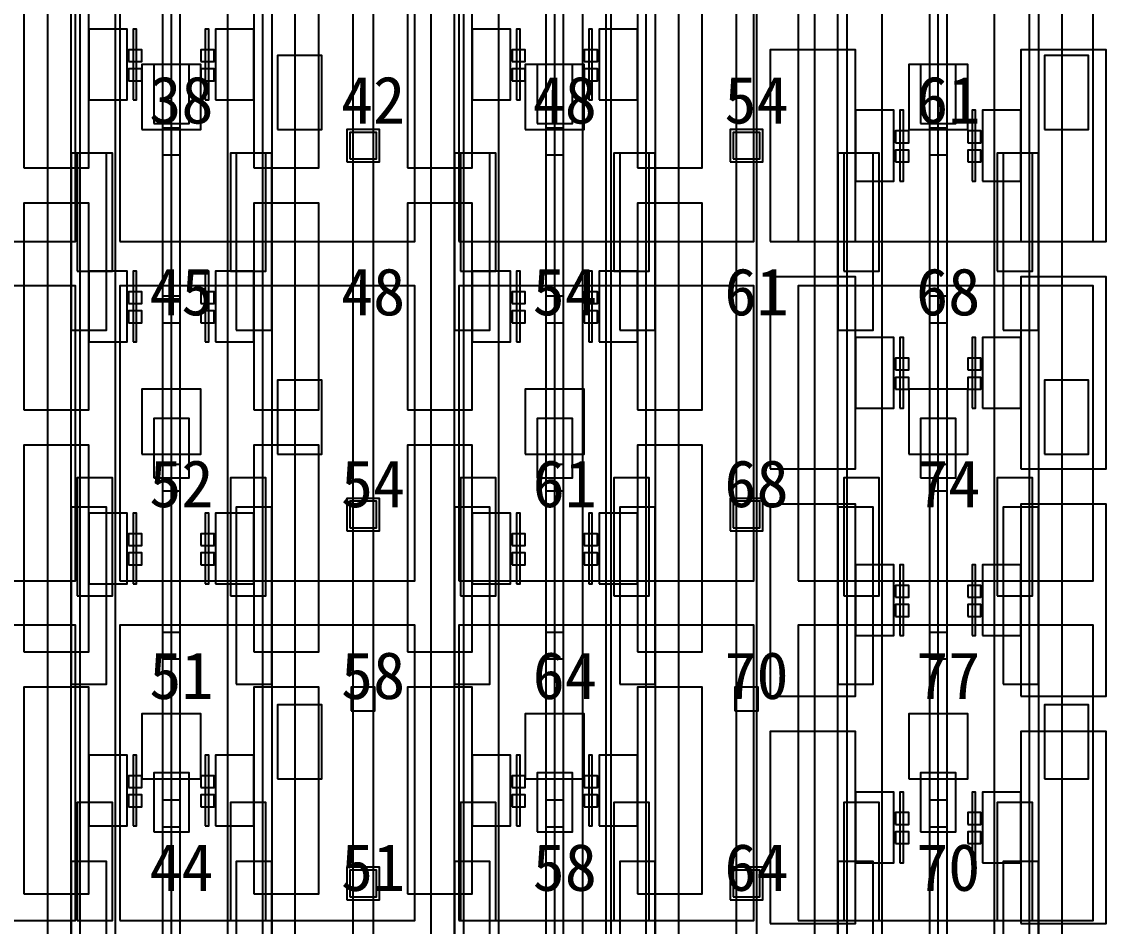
# Model space of a CAD drawing. Header units: metres. Extents: x -1640 to 1560, y -268 to 2338.
# Drawn here: x 30.17 to 66.95, y 1410.8 to 1441.45 of the extents above; entities that cross this region are included whole.
import ezdxf

# ---------------------------------------------------------------- set-up
doc = ezdxf.new("R2010")
doc.units = ezdxf.units.M
for name, color, linetype in [('1F_CHL', 4, 'Continuous'), ('1F_PUMP', 2, 'Continuous'), ('1F_SCR', 3, 'Continuous'), ('1F_STRUCT_COLUMN', 8, 'Continuous'), ('2F_CSF_LATERAL_RACK_CONCEPT', 9, 'Continuous'), ('2F_RFG', 5, 'Continuous'), ('2F_STRUCT_COLUMN', 8, 'Continuous'), ('2F_VMB', 6, 'Continuous'), ('3F_CLEANROOM_OVERHEAD_PIPE_DUCT_CONCEPT', 9, 'Continuous'), ('3F_CVD', 3, 'Continuous'), ('3F_DIFF', 4, 'Continuous'), ('3F_EHS_EGRESS_DIST_M', 2, 'Continuous'), ('3F_FOUP', 5, 'Continuous'), ('3F_OHT', 9, 'Continuous'), ('3F_OHTV', 1, 'Continuous'), ('3F_STRUCT_COLUMN', 8, 'Continuous'), ('3F_TBAR', 6, 'Continuous'), ('4F_FFU', 1, 'Continuous'), ('4F_STRUCT_PLENUM_TRUSS_CONCEPT', 9, 'Continuous'), ('5F_CHL', 4, 'Continuous'), ('5F_PUMP', 2, 'Continuous'), ('5F_SCR', 3, 'Continuous'), ('5F_STRUCT_COLUMN', 8, 'Continuous'), ('6F_CSF_LATERAL_RACK_CONCEPT', 9, 'Continuous'), ('6F_RFG', 5, 'Continuous'), ('6F_STRUCT_COLUMN', 8, 'Continuous'), ('6F_VMB', 6, 'Continuous'), ('7F_CLEANROOM_OVERHEAD_PIPE_DUCT_CONCEPT', 9, 'Continuous'), ('7F_CVD', 3, 'Continuous'), ('7F_DIFF', 4, 'Continuous'), ('7F_EHS_EGRESS_DIST_M', 2, 'Continuous'), ('7F_FOUP', 5, 'Continuous'), ('7F_OHT', 9, 'Continuous'), ('7F_OHTV', 1, 'Continuous'), ('7F_STRUCT_COLUMN', 8, 'Continuous'), ('7F_TBAR', 6, 'Continuous'), ('8F_FFU', 1, 'Continuous'), ('8F_STRUCT_PLENUM_TRUSS_CONCEPT', 9, 'Continuous'), ('EHS_TREATED_EXHAUST', 30, 'Continuous'), ('UTIL_PCW.R_CONCEPT', 1, 'Continuous'), ('UTIL_PCW.S_CONCEPT', 6, 'Continuous')]:
    doc.layers.add(name, color=color, linetype=linetype)

msp = doc.modelspace()

# ---------------------------------------------------------------- linework, layer by layer
at = {"layer": '1F_CHL'}
for points in [[(38.85, 1437.8), (40.35, 1437.8), (40.35, 1440.3), (38.85, 1440.3)], [(64.85, 1437.8), (66.35, 1437.8), (66.35, 1440.3), (64.85, 1440.3)], [(38.85, 1426.8), (40.35, 1426.8), (40.35, 1429.3), (38.85, 1429.3)], [(64.85, 1426.8), (66.35, 1426.8), (66.35, 1429.3), (64.85, 1429.3)], [(38.85, 1415.8), (40.35, 1415.8), (40.35, 1418.3), (38.85, 1418.3)], [(64.85, 1415.8), (66.35, 1415.8), (66.35, 1418.3), (64.85, 1418.3)]]:
    msp.add_lwpolyline(points, close=True, dxfattribs=at)
at = {"layer": '1F_PUMP'}
for points in [[(32.05, 1433), (33.25, 1433), (33.25, 1437), (32.05, 1437)], [(37.25, 1433), (38.45, 1433), (38.45, 1437), (37.25, 1437)], [(45.05, 1433), (46.25, 1433), (46.25, 1437), (45.05, 1437)], [(50.25, 1433), (51.45, 1433), (51.45, 1437), (50.25, 1437)], [(58.05, 1433), (59.25, 1433), (59.25, 1437), (58.05, 1437)], [(63.25, 1433), (64.45, 1433), (64.45, 1437), (63.25, 1437)], [(32.05, 1422), (33.25, 1422), (33.25, 1426), (32.05, 1426)], [(37.25, 1422), (38.45, 1422), (38.45, 1426), (37.25, 1426)], [(45.05, 1422), (46.25, 1422), (46.25, 1426), (45.05, 1426)], [(50.25, 1422), (51.45, 1422), (51.45, 1426), (50.25, 1426)], [(58.05, 1422), (59.25, 1422), (59.25, 1426), (58.05, 1426)], [(63.25, 1422), (64.45, 1422), (64.45, 1426), (63.25, 1426)], [(32.05, 1411), (33.25, 1411), (33.25, 1415), (32.05, 1415)], [(37.25, 1411), (38.45, 1411), (38.45, 1415), (37.25, 1415)], [(45.05, 1411), (46.25, 1411), (46.25, 1415), (45.05, 1415)], [(50.25, 1411), (51.45, 1411), (51.45, 1415), (50.25, 1415)], [(58.05, 1411), (59.25, 1411), (59.25, 1415), (58.05, 1415)], [(63.25, 1411), (64.45, 1411), (64.45, 1415), (63.25, 1415)]]:
    msp.add_lwpolyline(points, close=True, dxfattribs=at)
at = {"layer": '1F_SCR'}
for points in [[(34.25, 1437.8), (36.25, 1437.8), (36.25, 1440), (34.25, 1440)], [(47.25, 1437.8), (49.25, 1437.8), (49.25, 1440), (47.25, 1440)], [(60.25, 1437.8), (62.25, 1437.8), (62.25, 1440), (60.25, 1440)], [(34.25, 1426.8), (36.25, 1426.8), (36.25, 1429), (34.25, 1429)], [(47.25, 1426.8), (49.25, 1426.8), (49.25, 1429), (47.25, 1429)], [(60.25, 1426.8), (62.25, 1426.8), (62.25, 1429), (60.25, 1429)], [(34.25, 1415.8), (36.25, 1415.8), (36.25, 1418), (34.25, 1418)], [(47.25, 1415.8), (49.25, 1415.8), (49.25, 1418), (47.25, 1418)], [(60.25, 1415.8), (62.25, 1415.8), (62.25, 1418), (60.25, 1418)]]:
    msp.add_lwpolyline(points, close=True, dxfattribs=at)
at = {"layer": '1F_STRUCT_COLUMN'}
for points in [[(41.2, 1436.7), (42.3, 1436.7), (42.3, 1437.8), (41.2, 1437.8)], [(54.2, 1436.7), (55.3, 1436.7), (55.3, 1437.8), (54.2, 1437.8)], [(41.2, 1424.2), (42.3, 1424.2), (42.3, 1425.3), (41.2, 1425.3)], [(54.2, 1424.2), (55.3, 1424.2), (55.3, 1425.3), (54.2, 1425.3)], [(41.2, 1411.7), (42.3, 1411.7), (42.3, 1412.8), (41.2, 1412.8)], [(54.2, 1411.7), (55.3, 1411.7), (55.3, 1412.8), (54.2, 1412.8)]]:
    msp.add_lwpolyline(points, close=True, dxfattribs=at)
at = {"layer": '2F_CSF_LATERAL_RACK_CONCEPT'}
for points in [[(31.05, 1310), (31.85, 1310), (31.85, 1460), (31.05, 1460)], [(38.65, 1310), (39.45, 1310), (39.45, 1460), (38.65, 1460)], [(44.05, 1310), (44.85, 1310), (44.85, 1460), (44.05, 1460)], [(51.65, 1310), (52.45, 1310), (52.45, 1460), (51.65, 1460)], [(57.05, 1310), (57.85, 1310), (57.85, 1460), (57.05, 1460)], [(64.65, 1310), (65.45, 1310), (65.45, 1460), (64.65, 1460)]]:
    msp.add_lwpolyline(points, close=True, dxfattribs=at)
at = {"layer": '2F_RFG'}
for points in [[(31.85, 1431), (33.05, 1431), (33.05, 1437), (31.85, 1437)], [(37.45, 1431), (38.65, 1431), (38.65, 1437), (37.45, 1437)], [(44.85, 1431), (46.05, 1431), (46.05, 1437), (44.85, 1437)], [(50.45, 1431), (51.65, 1431), (51.65, 1437), (50.45, 1437)], [(57.85, 1431), (59.05, 1431), (59.05, 1437), (57.85, 1437)], [(63.45, 1431), (64.65, 1431), (64.65, 1437), (63.45, 1437)], [(31.85, 1419), (33.05, 1419), (33.05, 1425), (31.85, 1425)], [(37.45, 1419), (38.65, 1419), (38.65, 1425), (37.45, 1425)], [(44.85, 1419), (46.05, 1419), (46.05, 1425), (44.85, 1425)], [(50.45, 1419), (51.65, 1419), (51.65, 1425), (50.45, 1425)], [(57.85, 1419), (59.05, 1419), (59.05, 1425), (57.85, 1425)], [(63.45, 1419), (64.65, 1419), (64.65, 1425), (63.45, 1425)], [(31.85, 1407), (33.05, 1407), (33.05, 1413), (31.85, 1413)], [(37.45, 1407), (38.65, 1407), (38.65, 1413), (37.45, 1413)], [(44.85, 1407), (46.05, 1407), (46.05, 1413), (44.85, 1413)], [(50.45, 1407), (51.65, 1407), (51.65, 1413), (50.45, 1413)], [(57.85, 1407), (59.05, 1407), (59.05, 1413), (57.85, 1413)], [(63.45, 1407), (64.65, 1407), (64.65, 1413), (63.45, 1413)]]:
    msp.add_lwpolyline(points, close=True, dxfattribs=at)
at = {"layer": '2F_STRUCT_COLUMN'}
for points in [[(41.3, 1436.8), (42.2, 1436.8), (42.2, 1437.7), (41.3, 1437.7)], [(54.3, 1436.8), (55.2, 1436.8), (55.2, 1437.7), (54.3, 1437.7)], [(41.3, 1424.3), (42.2, 1424.3), (42.2, 1425.2), (41.3, 1425.2)], [(54.3, 1424.3), (55.2, 1424.3), (55.2, 1425.2), (54.3, 1425.2)], [(41.3, 1411.8), (42.2, 1411.8), (42.2, 1412.7), (41.3, 1412.7)], [(54.3, 1411.8), (55.2, 1411.8), (55.2, 1412.7), (54.3, 1412.7)]]:
    msp.add_lwpolyline(points, close=True, dxfattribs=at)
at = {"layer": '2F_VMB'}
for points in [[(34.65, 1438), (35.85, 1438), (35.85, 1440), (34.65, 1440)], [(47.65, 1438), (48.85, 1438), (48.85, 1440), (47.65, 1440)], [(60.65, 1438), (61.85, 1438), (61.85, 1440), (60.65, 1440)], [(34.65, 1426), (35.85, 1426), (35.85, 1428), (34.65, 1428)], [(47.65, 1426), (48.85, 1426), (48.85, 1428), (47.65, 1428)], [(60.65, 1426), (61.85, 1426), (61.85, 1428), (60.65, 1428)], [(34.65, 1414), (35.85, 1414), (35.85, 1416), (34.65, 1416)], [(47.65, 1414), (48.85, 1414), (48.85, 1416), (47.65, 1416)], [(60.65, 1414), (61.85, 1414), (61.85, 1416), (60.65, 1416)]]:
    msp.add_lwpolyline(points, close=True, dxfattribs=at)
at = {"layer": '3F_CLEANROOM_OVERHEAD_PIPE_DUCT_CONCEPT'}
for points in [[(32.15, 1309), (33.35, 1309), (33.35, 1461), (32.15, 1461)], [(37.15, 1309), (38.35, 1309), (38.35, 1461), (37.15, 1461)], [(45.15, 1309), (46.35, 1309), (46.35, 1461), (45.15, 1461)], [(50.15, 1309), (51.35, 1309), (51.35, 1461), (50.15, 1461)], [(58.15, 1309), (59.35, 1309), (59.35, 1461), (58.15, 1461)], [(63.15, 1309), (64.35, 1309), (64.35, 1461), (63.15, 1461)]]:
    msp.add_lwpolyline(points, close=True, dxfattribs=at)
at = {"layer": '3F_CVD'}
for points in [[(55.55, 1434), (58.45, 1434), (58.45, 1440.5), (55.55, 1440.5)], [(64.05, 1434), (66.95, 1434), (66.95, 1440.5), (64.05, 1440.5)], [(58.45, 1436.05), (59.75, 1436.05), (59.75, 1438.45), (58.45, 1438.45)], [(62.75, 1436.05), (64.05, 1436.05), (64.05, 1438.45), (62.75, 1438.45)], [(55.55, 1426.3), (58.45, 1426.3), (58.45, 1432.8), (55.55, 1432.8)], [(64.05, 1426.3), (66.95, 1426.3), (66.95, 1432.8), (64.05, 1432.8)], [(58.45, 1428.35), (59.75, 1428.35), (59.75, 1430.75), (58.45, 1430.75)], [(62.75, 1428.35), (64.05, 1428.35), (64.05, 1430.75), (62.75, 1430.75)], [(55.55, 1418.6), (58.45, 1418.6), (58.45, 1425.1), (55.55, 1425.1)], [(64.05, 1418.6), (66.95, 1418.6), (66.95, 1425.1), (64.05, 1425.1)], [(58.45, 1420.65), (59.75, 1420.65), (59.75, 1423.05), (58.45, 1423.05)], [(62.75, 1420.65), (64.05, 1420.65), (64.05, 1423.05), (62.75, 1423.05)], [(55.55, 1410.9), (58.45, 1410.9), (58.45, 1417.4), (55.55, 1417.4)], [(64.05, 1410.9), (66.95, 1410.9), (66.95, 1417.4), (64.05, 1417.4)], [(58.45, 1412.95), (59.75, 1412.95), (59.75, 1415.35), (58.45, 1415.35)], [(62.75, 1412.95), (64.05, 1412.95), (64.05, 1415.35), (62.75, 1415.35)]]:
    msp.add_lwpolyline(points, close=True, dxfattribs=at)
at = {"layer": '3F_DIFF'}
for points in [[(30.25, 1436.5), (32.45, 1436.5), (32.45, 1443.5), (30.25, 1443.5)], [(38.05, 1436.5), (40.25, 1436.5), (40.25, 1443.5), (38.05, 1443.5)], [(43.25, 1436.5), (45.45, 1436.5), (45.45, 1443.5), (43.25, 1443.5)], [(51.05, 1436.5), (53.25, 1436.5), (53.25, 1443.5), (51.05, 1443.5)], [(32.45, 1438.8), (33.75, 1438.8), (33.75, 1441.2), (32.45, 1441.2)], [(36.75, 1438.8), (38.05, 1438.8), (38.05, 1441.2), (36.75, 1441.2)], [(45.45, 1438.8), (46.75, 1438.8), (46.75, 1441.2), (45.45, 1441.2)], [(49.75, 1438.8), (51.05, 1438.8), (51.05, 1441.2), (49.75, 1441.2)], [(30.25, 1428.3), (32.45, 1428.3), (32.45, 1435.3), (30.25, 1435.3)], [(38.05, 1428.3), (40.25, 1428.3), (40.25, 1435.3), (38.05, 1435.3)], [(43.25, 1428.3), (45.45, 1428.3), (45.45, 1435.3), (43.25, 1435.3)], [(51.05, 1428.3), (53.25, 1428.3), (53.25, 1435.3), (51.05, 1435.3)], [(32.45, 1430.6), (33.75, 1430.6), (33.75, 1433), (32.45, 1433)], [(36.75, 1430.6), (38.05, 1430.6), (38.05, 1433), (36.75, 1433)], [(45.45, 1430.6), (46.75, 1430.6), (46.75, 1433), (45.45, 1433)], [(49.75, 1430.6), (51.05, 1430.6), (51.05, 1433), (49.75, 1433)], [(30.25, 1420.1), (32.45, 1420.1), (32.45, 1427.1), (30.25, 1427.1)], [(38.05, 1420.1), (40.25, 1420.1), (40.25, 1427.1), (38.05, 1427.1)], [(43.25, 1420.1), (45.45, 1420.1), (45.45, 1427.1), (43.25, 1427.1)], [(51.05, 1420.1), (53.25, 1420.1), (53.25, 1427.1), (51.05, 1427.1)], [(32.45, 1422.4), (33.75, 1422.4), (33.75, 1424.8), (32.45, 1424.8)], [(36.75, 1422.4), (38.05, 1422.4), (38.05, 1424.8), (36.75, 1424.8)], [(45.45, 1422.4), (46.75, 1422.4), (46.75, 1424.8), (45.45, 1424.8)], [(49.75, 1422.4), (51.05, 1422.4), (51.05, 1424.8), (49.75, 1424.8)], [(30.25, 1411.9), (32.45, 1411.9), (32.45, 1418.9), (30.25, 1418.9)], [(38.05, 1411.9), (40.25, 1411.9), (40.25, 1418.9), (38.05, 1418.9)], [(43.25, 1411.9), (45.45, 1411.9), (45.45, 1418.9), (43.25, 1418.9)], [(51.05, 1411.9), (53.25, 1411.9), (53.25, 1418.9), (51.05, 1418.9)], [(32.45, 1414.2), (33.75, 1414.2), (33.75, 1416.6), (32.45, 1416.6)], [(36.75, 1414.2), (38.05, 1414.2), (38.05, 1416.6), (36.75, 1416.6)], [(45.45, 1414.2), (46.75, 1414.2), (46.75, 1416.6), (45.45, 1416.6)], [(49.75, 1414.2), (51.05, 1414.2), (51.05, 1416.6), (49.75, 1416.6)]]:
    msp.add_lwpolyline(points, close=True, dxfattribs=at)
at = {"layer": '3F_FOUP'}
for points in [[(33.8, 1440.1), (34.25, 1440.1), (34.25, 1440.5), (33.8, 1440.5)], [(36.25, 1440.1), (36.7, 1440.1), (36.7, 1440.5), (36.25, 1440.5)], [(46.8, 1440.1), (47.25, 1440.1), (47.25, 1440.5), (46.8, 1440.5)], [(49.25, 1440.1), (49.7, 1440.1), (49.7, 1440.5), (49.25, 1440.5)], [(33.8, 1439.45), (34.25, 1439.45), (34.25, 1439.85), (33.8, 1439.85)], [(36.25, 1439.45), (36.7, 1439.45), (36.7, 1439.85), (36.25, 1439.85)], [(46.8, 1439.45), (47.25, 1439.45), (47.25, 1439.85), (46.8, 1439.85)], [(49.25, 1439.45), (49.7, 1439.45), (49.7, 1439.85), (49.25, 1439.85)], [(59.8, 1437.35), (60.25, 1437.35), (60.25, 1437.75), (59.8, 1437.75)], [(62.25, 1437.35), (62.7, 1437.35), (62.7, 1437.75), (62.25, 1437.75)], [(59.8, 1436.7), (60.25, 1436.7), (60.25, 1437.1), (59.8, 1437.1)], [(62.25, 1436.7), (62.7, 1436.7), (62.7, 1437.1), (62.25, 1437.1)], [(33.8, 1431.9), (34.25, 1431.9), (34.25, 1432.3), (33.8, 1432.3)], [(36.25, 1431.9), (36.7, 1431.9), (36.7, 1432.3), (36.25, 1432.3)], [(46.8, 1431.9), (47.25, 1431.9), (47.25, 1432.3), (46.8, 1432.3)], [(49.25, 1431.9), (49.7, 1431.9), (49.7, 1432.3), (49.25, 1432.3)], [(33.8, 1431.25), (34.25, 1431.25), (34.25, 1431.65), (33.8, 1431.65)], [(36.25, 1431.25), (36.7, 1431.25), (36.7, 1431.65), (36.25, 1431.65)], [(46.8, 1431.25), (47.25, 1431.25), (47.25, 1431.65), (46.8, 1431.65)], [(49.25, 1431.25), (49.7, 1431.25), (49.7, 1431.65), (49.25, 1431.65)], [(59.8, 1429.65), (60.25, 1429.65), (60.25, 1430.05), (59.8, 1430.05)], [(62.25, 1429.65), (62.7, 1429.65), (62.7, 1430.05), (62.25, 1430.05)], [(59.8, 1429), (60.25, 1429), (60.25, 1429.4), (59.8, 1429.4)], [(62.25, 1429), (62.7, 1429), (62.7, 1429.4), (62.25, 1429.4)], [(33.8, 1423.7), (34.25, 1423.7), (34.25, 1424.1), (33.8, 1424.1)], [(36.25, 1423.7), (36.7, 1423.7), (36.7, 1424.1), (36.25, 1424.1)], [(46.8, 1423.7), (47.25, 1423.7), (47.25, 1424.1), (46.8, 1424.1)], [(49.25, 1423.7), (49.7, 1423.7), (49.7, 1424.1), (49.25, 1424.1)], [(33.8, 1423.05), (34.25, 1423.05), (34.25, 1423.45), (33.8, 1423.45)], [(36.25, 1423.05), (36.7, 1423.05), (36.7, 1423.45), (36.25, 1423.45)], [(46.8, 1423.05), (47.25, 1423.05), (47.25, 1423.45), (46.8, 1423.45)], [(49.25, 1423.05), (49.7, 1423.05), (49.7, 1423.45), (49.25, 1423.45)], [(59.8, 1421.95), (60.25, 1421.95), (60.25, 1422.35), (59.8, 1422.35)], [(62.25, 1421.95), (62.7, 1421.95), (62.7, 1422.35), (62.25, 1422.35)], [(59.8, 1421.3), (60.25, 1421.3), (60.25, 1421.7), (59.8, 1421.7)], [(62.25, 1421.3), (62.7, 1421.3), (62.7, 1421.7), (62.25, 1421.7)], [(33.8, 1415.5), (34.25, 1415.5), (34.25, 1415.9), (33.8, 1415.9)], [(36.25, 1415.5), (36.7, 1415.5), (36.7, 1415.9), (36.25, 1415.9)], [(46.8, 1415.5), (47.25, 1415.5), (47.25, 1415.9), (46.8, 1415.9)], [(49.25, 1415.5), (49.7, 1415.5), (49.7, 1415.9), (49.25, 1415.9)], [(33.8, 1414.85), (34.25, 1414.85), (34.25, 1415.25), (33.8, 1415.25)], [(36.25, 1414.85), (36.7, 1414.85), (36.7, 1415.25), (36.25, 1415.25)], [(46.8, 1414.85), (47.25, 1414.85), (47.25, 1415.25), (46.8, 1415.25)], [(49.25, 1414.85), (49.7, 1414.85), (49.7, 1415.25), (49.25, 1415.25)], [(59.8, 1414.25), (60.25, 1414.25), (60.25, 1414.65), (59.8, 1414.65)], [(62.25, 1414.25), (62.7, 1414.25), (62.7, 1414.65), (62.25, 1414.65)], [(59.8, 1413.6), (60.25, 1413.6), (60.25, 1414), (59.8, 1414)], [(62.25, 1413.6), (62.7, 1413.6), (62.7, 1414), (62.25, 1414)]]:
    msp.add_lwpolyline(points, close=True, dxfattribs=at)
at = {"layer": '3F_OHT'}
for p, q in [((35.25, 1389), (35.25, 1461)), ((48.25, 1389), (48.25, 1461)), ((61.25, 1389), (61.25, 1461))]:
    msp.add_line(p, q, dxfattribs=at)
at = {"layer": '3F_OHTV'}
for points in [[(34.95, 1436.94), (35.55, 1436.94), (35.55, 1437.84), (34.95, 1437.84)], [(47.95, 1436.94), (48.55, 1436.94), (48.55, 1437.84), (47.95, 1437.84)], [(60.95, 1436.94), (61.55, 1436.94), (61.55, 1437.84), (60.95, 1437.84)], [(34.95, 1431.25), (35.55, 1431.25), (35.55, 1432.15), (34.95, 1432.15)], [(47.95, 1431.25), (48.55, 1431.25), (48.55, 1432.15), (47.95, 1432.15)], [(60.95, 1431.25), (61.55, 1431.25), (61.55, 1432.15), (60.95, 1432.15)], [(34.95, 1425.55), (35.55, 1425.55), (35.55, 1426.45), (34.95, 1426.45)], [(47.95, 1425.55), (48.55, 1425.55), (48.55, 1426.45), (47.95, 1426.45)], [(60.95, 1425.55), (61.55, 1425.55), (61.55, 1426.45), (60.95, 1426.45)], [(34.95, 1419.86), (35.55, 1419.86), (35.55, 1420.76), (34.95, 1420.76)], [(47.95, 1419.86), (48.55, 1419.86), (48.55, 1420.76), (47.95, 1420.76)], [(60.95, 1419.86), (61.55, 1419.86), (61.55, 1420.76), (60.95, 1420.76)], [(34.95, 1414.17), (35.55, 1414.17), (35.55, 1415.07), (34.95, 1415.07)], [(47.95, 1414.17), (48.55, 1414.17), (48.55, 1415.07), (47.95, 1415.07)], [(60.95, 1414.17), (61.55, 1414.17), (61.55, 1415.07), (60.95, 1415.07)]]:
    msp.add_lwpolyline(points, close=True, dxfattribs=at)
at = {"layer": '3F_STRUCT_COLUMN'}
for points in [[(41.35, 1418.1), (42.15, 1418.1), (42.15, 1418.9), (41.35, 1418.9)], [(54.35, 1418.1), (55.15, 1418.1), (55.15, 1418.9), (54.35, 1418.9)]]:
    msp.add_lwpolyline(points, close=True, dxfattribs=at)
at = {"layer": '3F_TBAR'}
for points in [[(33.95, 1438.8), (34.07, 1438.8), (34.07, 1441.2), (33.95, 1441.2)], [(36.4, 1438.8), (36.52, 1438.8), (36.52, 1441.2), (36.4, 1441.2)], [(46.95, 1438.8), (47.07, 1438.8), (47.07, 1441.2), (46.95, 1441.2)], [(49.4, 1438.8), (49.52, 1438.8), (49.52, 1441.2), (49.4, 1441.2)], [(59.95, 1436.05), (60.07, 1436.05), (60.07, 1438.45), (59.95, 1438.45)], [(62.4, 1436.05), (62.52, 1436.05), (62.52, 1438.45), (62.4, 1438.45)], [(33.95, 1430.6), (34.07, 1430.6), (34.07, 1433), (33.95, 1433)], [(36.4, 1430.6), (36.52, 1430.6), (36.52, 1433), (36.4, 1433)], [(46.95, 1430.6), (47.07, 1430.6), (47.07, 1433), (46.95, 1433)], [(49.4, 1430.6), (49.52, 1430.6), (49.52, 1433), (49.4, 1433)], [(59.95, 1428.35), (60.07, 1428.35), (60.07, 1430.75), (59.95, 1430.75)], [(62.4, 1428.35), (62.52, 1428.35), (62.52, 1430.75), (62.4, 1430.75)], [(33.95, 1422.4), (34.07, 1422.4), (34.07, 1424.8), (33.95, 1424.8)], [(36.4, 1422.4), (36.52, 1422.4), (36.52, 1424.8), (36.4, 1424.8)], [(46.95, 1422.4), (47.07, 1422.4), (47.07, 1424.8), (46.95, 1424.8)], [(49.4, 1422.4), (49.52, 1422.4), (49.52, 1424.8), (49.4, 1424.8)], [(59.95, 1420.65), (60.07, 1420.65), (60.07, 1423.05), (59.95, 1423.05)], [(62.4, 1420.65), (62.52, 1420.65), (62.52, 1423.05), (62.4, 1423.05)], [(33.95, 1414.2), (34.07, 1414.2), (34.07, 1416.6), (33.95, 1416.6)], [(36.4, 1414.2), (36.52, 1414.2), (36.52, 1416.6), (36.4, 1416.6)], [(46.95, 1414.2), (47.07, 1414.2), (47.07, 1416.6), (46.95, 1416.6)], [(49.4, 1414.2), (49.52, 1414.2), (49.52, 1416.6), (49.4, 1416.6)], [(59.95, 1412.95), (60.07, 1412.95), (60.07, 1415.35), (59.95, 1415.35)], [(62.4, 1412.95), (62.52, 1412.95), (62.52, 1415.35), (62.4, 1415.35)]]:
    msp.add_lwpolyline(points, close=True, dxfattribs=at)
at = {"layer": '4F_FFU'}
for points in [[(22, 1434), (32, 1434), (32, 1444), (22, 1444)], [(33.5, 1434), (43.5, 1434), (43.5, 1444), (33.5, 1444)], [(45, 1434), (55, 1434), (55, 1444), (45, 1444)], [(56.5, 1434), (66.5, 1434), (66.5, 1444), (56.5, 1444)], [(22, 1422.5), (32, 1422.5), (32, 1432.5), (22, 1432.5)], [(33.5, 1422.5), (43.5, 1422.5), (43.5, 1432.5), (33.5, 1432.5)], [(45, 1422.5), (55, 1422.5), (55, 1432.5), (45, 1432.5)], [(56.5, 1422.5), (66.5, 1422.5), (66.5, 1432.5), (56.5, 1432.5)], [(22, 1411), (32, 1411), (32, 1421), (22, 1421)], [(33.5, 1411), (43.5, 1411), (43.5, 1421), (33.5, 1421)], [(45, 1411), (55, 1411), (55, 1421), (45, 1421)], [(56.5, 1411), (66.5, 1411), (66.5, 1421), (56.5, 1421)]]:
    msp.add_lwpolyline(points, close=True, dxfattribs=at)
at = {"layer": '4F_STRUCT_PLENUM_TRUSS_CONCEPT'}
for points in [[(41.4, 1306), (42.1, 1306), (42.1, 1464), (41.4, 1464)], [(54.4, 1306), (55.1, 1306), (55.1, 1464), (54.4, 1464)]]:
    msp.add_lwpolyline(points, close=True, dxfattribs=at)
at = {"layer": '5F_CHL'}
for points in [[(38.85, 1437.8), (40.35, 1437.8), (40.35, 1440.3), (38.85, 1440.3)], [(64.85, 1437.8), (66.35, 1437.8), (66.35, 1440.3), (64.85, 1440.3)], [(38.85, 1426.8), (40.35, 1426.8), (40.35, 1429.3), (38.85, 1429.3)], [(64.85, 1426.8), (66.35, 1426.8), (66.35, 1429.3), (64.85, 1429.3)], [(38.85, 1415.8), (40.35, 1415.8), (40.35, 1418.3), (38.85, 1418.3)], [(64.85, 1415.8), (66.35, 1415.8), (66.35, 1418.3), (64.85, 1418.3)]]:
    msp.add_lwpolyline(points, close=True, dxfattribs=at)
at = {"layer": '5F_PUMP'}
for points in [[(32.05, 1433), (33.25, 1433), (33.25, 1437), (32.05, 1437)], [(37.25, 1433), (38.45, 1433), (38.45, 1437), (37.25, 1437)], [(45.05, 1433), (46.25, 1433), (46.25, 1437), (45.05, 1437)], [(50.25, 1433), (51.45, 1433), (51.45, 1437), (50.25, 1437)], [(58.05, 1433), (59.25, 1433), (59.25, 1437), (58.05, 1437)], [(63.25, 1433), (64.45, 1433), (64.45, 1437), (63.25, 1437)], [(32.05, 1422), (33.25, 1422), (33.25, 1426), (32.05, 1426)], [(37.25, 1422), (38.45, 1422), (38.45, 1426), (37.25, 1426)], [(45.05, 1422), (46.25, 1422), (46.25, 1426), (45.05, 1426)], [(50.25, 1422), (51.45, 1422), (51.45, 1426), (50.25, 1426)], [(58.05, 1422), (59.25, 1422), (59.25, 1426), (58.05, 1426)], [(63.25, 1422), (64.45, 1422), (64.45, 1426), (63.25, 1426)], [(32.05, 1411), (33.25, 1411), (33.25, 1415), (32.05, 1415)], [(37.25, 1411), (38.45, 1411), (38.45, 1415), (37.25, 1415)], [(45.05, 1411), (46.25, 1411), (46.25, 1415), (45.05, 1415)], [(50.25, 1411), (51.45, 1411), (51.45, 1415), (50.25, 1415)], [(58.05, 1411), (59.25, 1411), (59.25, 1415), (58.05, 1415)], [(63.25, 1411), (64.45, 1411), (64.45, 1415), (63.25, 1415)]]:
    msp.add_lwpolyline(points, close=True, dxfattribs=at)
at = {"layer": '5F_SCR'}
for points in [[(34.25, 1437.8), (36.25, 1437.8), (36.25, 1440), (34.25, 1440)], [(47.25, 1437.8), (49.25, 1437.8), (49.25, 1440), (47.25, 1440)], [(60.25, 1437.8), (62.25, 1437.8), (62.25, 1440), (60.25, 1440)], [(34.25, 1426.8), (36.25, 1426.8), (36.25, 1429), (34.25, 1429)], [(47.25, 1426.8), (49.25, 1426.8), (49.25, 1429), (47.25, 1429)], [(60.25, 1426.8), (62.25, 1426.8), (62.25, 1429), (60.25, 1429)], [(34.25, 1415.8), (36.25, 1415.8), (36.25, 1418), (34.25, 1418)], [(47.25, 1415.8), (49.25, 1415.8), (49.25, 1418), (47.25, 1418)], [(60.25, 1415.8), (62.25, 1415.8), (62.25, 1418), (60.25, 1418)]]:
    msp.add_lwpolyline(points, close=True, dxfattribs=at)
at = {"layer": '5F_STRUCT_COLUMN'}
for points in [[(41.2, 1436.7), (42.3, 1436.7), (42.3, 1437.8), (41.2, 1437.8)], [(54.2, 1436.7), (55.3, 1436.7), (55.3, 1437.8), (54.2, 1437.8)], [(41.2, 1424.2), (42.3, 1424.2), (42.3, 1425.3), (41.2, 1425.3)], [(54.2, 1424.2), (55.3, 1424.2), (55.3, 1425.3), (54.2, 1425.3)], [(41.2, 1411.7), (42.3, 1411.7), (42.3, 1412.8), (41.2, 1412.8)], [(54.2, 1411.7), (55.3, 1411.7), (55.3, 1412.8), (54.2, 1412.8)]]:
    msp.add_lwpolyline(points, close=True, dxfattribs=at)
at = {"layer": '6F_CSF_LATERAL_RACK_CONCEPT'}
for points in [[(31.05, 1310), (31.85, 1310), (31.85, 1460), (31.05, 1460)], [(38.65, 1310), (39.45, 1310), (39.45, 1460), (38.65, 1460)], [(44.05, 1310), (44.85, 1310), (44.85, 1460), (44.05, 1460)], [(51.65, 1310), (52.45, 1310), (52.45, 1460), (51.65, 1460)], [(57.05, 1310), (57.85, 1310), (57.85, 1460), (57.05, 1460)], [(64.65, 1310), (65.45, 1310), (65.45, 1460), (64.65, 1460)]]:
    msp.add_lwpolyline(points, close=True, dxfattribs=at)
at = {"layer": '6F_RFG'}
for points in [[(31.85, 1431), (33.05, 1431), (33.05, 1437), (31.85, 1437)], [(37.45, 1431), (38.65, 1431), (38.65, 1437), (37.45, 1437)], [(44.85, 1431), (46.05, 1431), (46.05, 1437), (44.85, 1437)], [(50.45, 1431), (51.65, 1431), (51.65, 1437), (50.45, 1437)], [(57.85, 1431), (59.05, 1431), (59.05, 1437), (57.85, 1437)], [(63.45, 1431), (64.65, 1431), (64.65, 1437), (63.45, 1437)], [(31.85, 1419), (33.05, 1419), (33.05, 1425), (31.85, 1425)], [(37.45, 1419), (38.65, 1419), (38.65, 1425), (37.45, 1425)], [(44.85, 1419), (46.05, 1419), (46.05, 1425), (44.85, 1425)], [(50.45, 1419), (51.65, 1419), (51.65, 1425), (50.45, 1425)], [(57.85, 1419), (59.05, 1419), (59.05, 1425), (57.85, 1425)], [(63.45, 1419), (64.65, 1419), (64.65, 1425), (63.45, 1425)], [(31.85, 1407), (33.05, 1407), (33.05, 1413), (31.85, 1413)], [(37.45, 1407), (38.65, 1407), (38.65, 1413), (37.45, 1413)], [(44.85, 1407), (46.05, 1407), (46.05, 1413), (44.85, 1413)], [(50.45, 1407), (51.65, 1407), (51.65, 1413), (50.45, 1413)], [(57.85, 1407), (59.05, 1407), (59.05, 1413), (57.85, 1413)], [(63.45, 1407), (64.65, 1407), (64.65, 1413), (63.45, 1413)]]:
    msp.add_lwpolyline(points, close=True, dxfattribs=at)
at = {"layer": '6F_STRUCT_COLUMN'}
for points in [[(41.3, 1436.8), (42.2, 1436.8), (42.2, 1437.7), (41.3, 1437.7)], [(54.3, 1436.8), (55.2, 1436.8), (55.2, 1437.7), (54.3, 1437.7)], [(41.3, 1424.3), (42.2, 1424.3), (42.2, 1425.2), (41.3, 1425.2)], [(54.3, 1424.3), (55.2, 1424.3), (55.2, 1425.2), (54.3, 1425.2)], [(41.3, 1411.8), (42.2, 1411.8), (42.2, 1412.7), (41.3, 1412.7)], [(54.3, 1411.8), (55.2, 1411.8), (55.2, 1412.7), (54.3, 1412.7)]]:
    msp.add_lwpolyline(points, close=True, dxfattribs=at)
at = {"layer": '6F_VMB'}
for points in [[(34.65, 1438), (35.85, 1438), (35.85, 1440), (34.65, 1440)], [(47.65, 1438), (48.85, 1438), (48.85, 1440), (47.65, 1440)], [(60.65, 1438), (61.85, 1438), (61.85, 1440), (60.65, 1440)], [(34.65, 1426), (35.85, 1426), (35.85, 1428), (34.65, 1428)], [(47.65, 1426), (48.85, 1426), (48.85, 1428), (47.65, 1428)], [(60.65, 1426), (61.85, 1426), (61.85, 1428), (60.65, 1428)], [(34.65, 1414), (35.85, 1414), (35.85, 1416), (34.65, 1416)], [(47.65, 1414), (48.85, 1414), (48.85, 1416), (47.65, 1416)], [(60.65, 1414), (61.85, 1414), (61.85, 1416), (60.65, 1416)]]:
    msp.add_lwpolyline(points, close=True, dxfattribs=at)
at = {"layer": '7F_CLEANROOM_OVERHEAD_PIPE_DUCT_CONCEPT'}
for points in [[(32.15, 1309), (33.35, 1309), (33.35, 1461), (32.15, 1461)], [(37.15, 1309), (38.35, 1309), (38.35, 1461), (37.15, 1461)], [(45.15, 1309), (46.35, 1309), (46.35, 1461), (45.15, 1461)], [(50.15, 1309), (51.35, 1309), (51.35, 1461), (50.15, 1461)], [(58.15, 1309), (59.35, 1309), (59.35, 1461), (58.15, 1461)], [(63.15, 1309), (64.35, 1309), (64.35, 1461), (63.15, 1461)]]:
    msp.add_lwpolyline(points, close=True, dxfattribs=at)
at = {"layer": '7F_CVD'}
for points in [[(55.55, 1434), (58.45, 1434), (58.45, 1440.5), (55.55, 1440.5)], [(64.05, 1434), (66.95, 1434), (66.95, 1440.5), (64.05, 1440.5)], [(58.45, 1436.05), (59.75, 1436.05), (59.75, 1438.45), (58.45, 1438.45)], [(62.75, 1436.05), (64.05, 1436.05), (64.05, 1438.45), (62.75, 1438.45)], [(55.55, 1426.3), (58.45, 1426.3), (58.45, 1432.8), (55.55, 1432.8)], [(64.05, 1426.3), (66.95, 1426.3), (66.95, 1432.8), (64.05, 1432.8)], [(58.45, 1428.35), (59.75, 1428.35), (59.75, 1430.75), (58.45, 1430.75)], [(62.75, 1428.35), (64.05, 1428.35), (64.05, 1430.75), (62.75, 1430.75)], [(55.55, 1418.6), (58.45, 1418.6), (58.45, 1425.1), (55.55, 1425.1)], [(64.05, 1418.6), (66.95, 1418.6), (66.95, 1425.1), (64.05, 1425.1)], [(58.45, 1420.65), (59.75, 1420.65), (59.75, 1423.05), (58.45, 1423.05)], [(62.75, 1420.65), (64.05, 1420.65), (64.05, 1423.05), (62.75, 1423.05)], [(55.55, 1410.9), (58.45, 1410.9), (58.45, 1417.4), (55.55, 1417.4)], [(64.05, 1410.9), (66.95, 1410.9), (66.95, 1417.4), (64.05, 1417.4)], [(58.45, 1412.95), (59.75, 1412.95), (59.75, 1415.35), (58.45, 1415.35)], [(62.75, 1412.95), (64.05, 1412.95), (64.05, 1415.35), (62.75, 1415.35)]]:
    msp.add_lwpolyline(points, close=True, dxfattribs=at)
at = {"layer": '7F_DIFF'}
for points in [[(30.25, 1436.5), (32.45, 1436.5), (32.45, 1443.5), (30.25, 1443.5)], [(38.05, 1436.5), (40.25, 1436.5), (40.25, 1443.5), (38.05, 1443.5)], [(43.25, 1436.5), (45.45, 1436.5), (45.45, 1443.5), (43.25, 1443.5)], [(51.05, 1436.5), (53.25, 1436.5), (53.25, 1443.5), (51.05, 1443.5)], [(32.45, 1438.8), (33.75, 1438.8), (33.75, 1441.2), (32.45, 1441.2)], [(36.75, 1438.8), (38.05, 1438.8), (38.05, 1441.2), (36.75, 1441.2)], [(45.45, 1438.8), (46.75, 1438.8), (46.75, 1441.2), (45.45, 1441.2)], [(49.75, 1438.8), (51.05, 1438.8), (51.05, 1441.2), (49.75, 1441.2)], [(30.25, 1428.3), (32.45, 1428.3), (32.45, 1435.3), (30.25, 1435.3)], [(38.05, 1428.3), (40.25, 1428.3), (40.25, 1435.3), (38.05, 1435.3)], [(43.25, 1428.3), (45.45, 1428.3), (45.45, 1435.3), (43.25, 1435.3)], [(51.05, 1428.3), (53.25, 1428.3), (53.25, 1435.3), (51.05, 1435.3)], [(32.45, 1430.6), (33.75, 1430.6), (33.75, 1433), (32.45, 1433)], [(36.75, 1430.6), (38.05, 1430.6), (38.05, 1433), (36.75, 1433)], [(45.45, 1430.6), (46.75, 1430.6), (46.75, 1433), (45.45, 1433)], [(49.75, 1430.6), (51.05, 1430.6), (51.05, 1433), (49.75, 1433)], [(30.25, 1420.1), (32.45, 1420.1), (32.45, 1427.1), (30.25, 1427.1)], [(38.05, 1420.1), (40.25, 1420.1), (40.25, 1427.1), (38.05, 1427.1)], [(43.25, 1420.1), (45.45, 1420.1), (45.45, 1427.1), (43.25, 1427.1)], [(51.05, 1420.1), (53.25, 1420.1), (53.25, 1427.1), (51.05, 1427.1)], [(32.45, 1422.4), (33.75, 1422.4), (33.75, 1424.8), (32.45, 1424.8)], [(36.75, 1422.4), (38.05, 1422.4), (38.05, 1424.8), (36.75, 1424.8)], [(45.45, 1422.4), (46.75, 1422.4), (46.75, 1424.8), (45.45, 1424.8)], [(49.75, 1422.4), (51.05, 1422.4), (51.05, 1424.8), (49.75, 1424.8)], [(30.25, 1411.9), (32.45, 1411.9), (32.45, 1418.9), (30.25, 1418.9)], [(38.05, 1411.9), (40.25, 1411.9), (40.25, 1418.9), (38.05, 1418.9)], [(43.25, 1411.9), (45.45, 1411.9), (45.45, 1418.9), (43.25, 1418.9)], [(51.05, 1411.9), (53.25, 1411.9), (53.25, 1418.9), (51.05, 1418.9)], [(32.45, 1414.2), (33.75, 1414.2), (33.75, 1416.6), (32.45, 1416.6)], [(36.75, 1414.2), (38.05, 1414.2), (38.05, 1416.6), (36.75, 1416.6)], [(45.45, 1414.2), (46.75, 1414.2), (46.75, 1416.6), (45.45, 1416.6)], [(49.75, 1414.2), (51.05, 1414.2), (51.05, 1416.6), (49.75, 1416.6)]]:
    msp.add_lwpolyline(points, close=True, dxfattribs=at)
at = {"layer": '7F_FOUP'}
for points in [[(33.8, 1440.1), (34.25, 1440.1), (34.25, 1440.5), (33.8, 1440.5)], [(36.25, 1440.1), (36.7, 1440.1), (36.7, 1440.5), (36.25, 1440.5)], [(46.8, 1440.1), (47.25, 1440.1), (47.25, 1440.5), (46.8, 1440.5)], [(49.25, 1440.1), (49.7, 1440.1), (49.7, 1440.5), (49.25, 1440.5)], [(33.8, 1439.45), (34.25, 1439.45), (34.25, 1439.85), (33.8, 1439.85)], [(36.25, 1439.45), (36.7, 1439.45), (36.7, 1439.85), (36.25, 1439.85)], [(46.8, 1439.45), (47.25, 1439.45), (47.25, 1439.85), (46.8, 1439.85)], [(49.25, 1439.45), (49.7, 1439.45), (49.7, 1439.85), (49.25, 1439.85)], [(59.8, 1437.35), (60.25, 1437.35), (60.25, 1437.75), (59.8, 1437.75)], [(62.25, 1437.35), (62.7, 1437.35), (62.7, 1437.75), (62.25, 1437.75)], [(59.8, 1436.7), (60.25, 1436.7), (60.25, 1437.1), (59.8, 1437.1)], [(62.25, 1436.7), (62.7, 1436.7), (62.7, 1437.1), (62.25, 1437.1)], [(33.8, 1431.9), (34.25, 1431.9), (34.25, 1432.3), (33.8, 1432.3)], [(36.25, 1431.9), (36.7, 1431.9), (36.7, 1432.3), (36.25, 1432.3)], [(46.8, 1431.9), (47.25, 1431.9), (47.25, 1432.3), (46.8, 1432.3)], [(49.25, 1431.9), (49.7, 1431.9), (49.7, 1432.3), (49.25, 1432.3)], [(33.8, 1431.25), (34.25, 1431.25), (34.25, 1431.65), (33.8, 1431.65)], [(36.25, 1431.25), (36.7, 1431.25), (36.7, 1431.65), (36.25, 1431.65)], [(46.8, 1431.25), (47.25, 1431.25), (47.25, 1431.65), (46.8, 1431.65)], [(49.25, 1431.25), (49.7, 1431.25), (49.7, 1431.65), (49.25, 1431.65)], [(59.8, 1429.65), (60.25, 1429.65), (60.25, 1430.05), (59.8, 1430.05)], [(62.25, 1429.65), (62.7, 1429.65), (62.7, 1430.05), (62.25, 1430.05)], [(59.8, 1429), (60.25, 1429), (60.25, 1429.4), (59.8, 1429.4)], [(62.25, 1429), (62.7, 1429), (62.7, 1429.4), (62.25, 1429.4)], [(33.8, 1423.7), (34.25, 1423.7), (34.25, 1424.1), (33.8, 1424.1)], [(36.25, 1423.7), (36.7, 1423.7), (36.7, 1424.1), (36.25, 1424.1)], [(46.8, 1423.7), (47.25, 1423.7), (47.25, 1424.1), (46.8, 1424.1)], [(49.25, 1423.7), (49.7, 1423.7), (49.7, 1424.1), (49.25, 1424.1)], [(33.8, 1423.05), (34.25, 1423.05), (34.25, 1423.45), (33.8, 1423.45)], [(36.25, 1423.05), (36.7, 1423.05), (36.7, 1423.45), (36.25, 1423.45)], [(46.8, 1423.05), (47.25, 1423.05), (47.25, 1423.45), (46.8, 1423.45)], [(49.25, 1423.05), (49.7, 1423.05), (49.7, 1423.45), (49.25, 1423.45)], [(59.8, 1421.95), (60.25, 1421.95), (60.25, 1422.35), (59.8, 1422.35)], [(62.25, 1421.95), (62.7, 1421.95), (62.7, 1422.35), (62.25, 1422.35)], [(59.8, 1421.3), (60.25, 1421.3), (60.25, 1421.7), (59.8, 1421.7)], [(62.25, 1421.3), (62.7, 1421.3), (62.7, 1421.7), (62.25, 1421.7)], [(33.8, 1415.5), (34.25, 1415.5), (34.25, 1415.9), (33.8, 1415.9)], [(36.25, 1415.5), (36.7, 1415.5), (36.7, 1415.9), (36.25, 1415.9)], [(46.8, 1415.5), (47.25, 1415.5), (47.25, 1415.9), (46.8, 1415.9)], [(49.25, 1415.5), (49.7, 1415.5), (49.7, 1415.9), (49.25, 1415.9)], [(33.8, 1414.85), (34.25, 1414.85), (34.25, 1415.25), (33.8, 1415.25)], [(36.25, 1414.85), (36.7, 1414.85), (36.7, 1415.25), (36.25, 1415.25)], [(46.8, 1414.85), (47.25, 1414.85), (47.25, 1415.25), (46.8, 1415.25)], [(49.25, 1414.85), (49.7, 1414.85), (49.7, 1415.25), (49.25, 1415.25)], [(59.8, 1414.25), (60.25, 1414.25), (60.25, 1414.65), (59.8, 1414.65)], [(62.25, 1414.25), (62.7, 1414.25), (62.7, 1414.65), (62.25, 1414.65)], [(59.8, 1413.6), (60.25, 1413.6), (60.25, 1414), (59.8, 1414)], [(62.25, 1413.6), (62.7, 1413.6), (62.7, 1414), (62.25, 1414)]]:
    msp.add_lwpolyline(points, close=True, dxfattribs=at)
at = {"layer": '7F_OHT'}
for p, q in [((35.25, 1389), (35.25, 1461)), ((48.25, 1389), (48.25, 1461)), ((61.25, 1389), (61.25, 1461))]:
    msp.add_line(p, q, dxfattribs=at)
at = {"layer": '7F_OHTV'}
for points in [[(34.95, 1436.94), (35.55, 1436.94), (35.55, 1437.84), (34.95, 1437.84)], [(47.95, 1436.94), (48.55, 1436.94), (48.55, 1437.84), (47.95, 1437.84)], [(60.95, 1436.94), (61.55, 1436.94), (61.55, 1437.84), (60.95, 1437.84)], [(34.95, 1431.25), (35.55, 1431.25), (35.55, 1432.15), (34.95, 1432.15)], [(47.95, 1431.25), (48.55, 1431.25), (48.55, 1432.15), (47.95, 1432.15)], [(60.95, 1431.25), (61.55, 1431.25), (61.55, 1432.15), (60.95, 1432.15)], [(34.95, 1425.55), (35.55, 1425.55), (35.55, 1426.45), (34.95, 1426.45)], [(47.95, 1425.55), (48.55, 1425.55), (48.55, 1426.45), (47.95, 1426.45)], [(60.95, 1425.55), (61.55, 1425.55), (61.55, 1426.45), (60.95, 1426.45)], [(34.95, 1419.86), (35.55, 1419.86), (35.55, 1420.76), (34.95, 1420.76)], [(47.95, 1419.86), (48.55, 1419.86), (48.55, 1420.76), (47.95, 1420.76)], [(60.95, 1419.86), (61.55, 1419.86), (61.55, 1420.76), (60.95, 1420.76)], [(34.95, 1414.17), (35.55, 1414.17), (35.55, 1415.07), (34.95, 1415.07)], [(47.95, 1414.17), (48.55, 1414.17), (48.55, 1415.07), (47.95, 1415.07)], [(60.95, 1414.17), (61.55, 1414.17), (61.55, 1415.07), (60.95, 1415.07)]]:
    msp.add_lwpolyline(points, close=True, dxfattribs=at)
at = {"layer": '7F_STRUCT_COLUMN'}
for points in [[(41.35, 1418.1), (42.15, 1418.1), (42.15, 1418.9), (41.35, 1418.9)], [(54.35, 1418.1), (55.15, 1418.1), (55.15, 1418.9), (54.35, 1418.9)]]:
    msp.add_lwpolyline(points, close=True, dxfattribs=at)
at = {"layer": '7F_TBAR'}
for points in [[(33.95, 1438.8), (34.07, 1438.8), (34.07, 1441.2), (33.95, 1441.2)], [(36.4, 1438.8), (36.52, 1438.8), (36.52, 1441.2), (36.4, 1441.2)], [(46.95, 1438.8), (47.07, 1438.8), (47.07, 1441.2), (46.95, 1441.2)], [(49.4, 1438.8), (49.52, 1438.8), (49.52, 1441.2), (49.4, 1441.2)], [(59.95, 1436.05), (60.07, 1436.05), (60.07, 1438.45), (59.95, 1438.45)], [(62.4, 1436.05), (62.52, 1436.05), (62.52, 1438.45), (62.4, 1438.45)], [(33.95, 1430.6), (34.07, 1430.6), (34.07, 1433), (33.95, 1433)], [(36.4, 1430.6), (36.52, 1430.6), (36.52, 1433), (36.4, 1433)], [(46.95, 1430.6), (47.07, 1430.6), (47.07, 1433), (46.95, 1433)], [(49.4, 1430.6), (49.52, 1430.6), (49.52, 1433), (49.4, 1433)], [(59.95, 1428.35), (60.07, 1428.35), (60.07, 1430.75), (59.95, 1430.75)], [(62.4, 1428.35), (62.52, 1428.35), (62.52, 1430.75), (62.4, 1430.75)], [(33.95, 1422.4), (34.07, 1422.4), (34.07, 1424.8), (33.95, 1424.8)], [(36.4, 1422.4), (36.52, 1422.4), (36.52, 1424.8), (36.4, 1424.8)], [(46.95, 1422.4), (47.07, 1422.4), (47.07, 1424.8), (46.95, 1424.8)], [(49.4, 1422.4), (49.52, 1422.4), (49.52, 1424.8), (49.4, 1424.8)], [(59.95, 1420.65), (60.07, 1420.65), (60.07, 1423.05), (59.95, 1423.05)], [(62.4, 1420.65), (62.52, 1420.65), (62.52, 1423.05), (62.4, 1423.05)], [(33.95, 1414.2), (34.07, 1414.2), (34.07, 1416.6), (33.95, 1416.6)], [(36.4, 1414.2), (36.52, 1414.2), (36.52, 1416.6), (36.4, 1416.6)], [(46.95, 1414.2), (47.07, 1414.2), (47.07, 1416.6), (46.95, 1416.6)], [(49.4, 1414.2), (49.52, 1414.2), (49.52, 1416.6), (49.4, 1416.6)], [(59.95, 1412.95), (60.07, 1412.95), (60.07, 1415.35), (59.95, 1415.35)], [(62.4, 1412.95), (62.52, 1412.95), (62.52, 1415.35), (62.4, 1415.35)]]:
    msp.add_lwpolyline(points, close=True, dxfattribs=at)
at = {"layer": '8F_FFU'}
for points in [[(22, 1434), (32, 1434), (32, 1444), (22, 1444)], [(33.5, 1434), (43.5, 1434), (43.5, 1444), (33.5, 1444)], [(45, 1434), (55, 1434), (55, 1444), (45, 1444)], [(56.5, 1434), (66.5, 1434), (66.5, 1444), (56.5, 1444)], [(22, 1422.5), (32, 1422.5), (32, 1432.5), (22, 1432.5)], [(33.5, 1422.5), (43.5, 1422.5), (43.5, 1432.5), (33.5, 1432.5)], [(45, 1422.5), (55, 1422.5), (55, 1432.5), (45, 1432.5)], [(56.5, 1422.5), (66.5, 1422.5), (66.5, 1432.5), (56.5, 1432.5)], [(22, 1411), (32, 1411), (32, 1421), (22, 1421)], [(33.5, 1411), (43.5, 1411), (43.5, 1421), (33.5, 1421)], [(45, 1411), (55, 1411), (55, 1421), (45, 1421)], [(56.5, 1411), (66.5, 1411), (66.5, 1421), (56.5, 1421)]]:
    msp.add_lwpolyline(points, close=True, dxfattribs=at)
at = {"layer": '8F_STRUCT_PLENUM_TRUSS_CONCEPT'}
for points in [[(41.4, 1306), (42.1, 1306), (42.1, 1464), (41.4, 1464)], [(54.4, 1306), (55.1, 1306), (55.1, 1464), (54.4, 1464)]]:
    msp.add_lwpolyline(points, close=True, dxfattribs=at)
at = {"layer": 'EHS_TREATED_EXHAUST'}
for points in [[(34.95, 1310), (35.55, 1310), (35.55, 1472), (34.95, 1472)], [(34.95, 1310), (35.55, 1310), (35.55, 1472), (34.95, 1472)], [(47.95, 1310), (48.55, 1310), (48.55, 1472), (47.95, 1472)], [(47.95, 1310), (48.55, 1310), (48.55, 1472), (47.95, 1472)], [(60.95, 1310), (61.55, 1310), (61.55, 1472), (60.95, 1472)], [(60.95, 1310), (61.55, 1310), (61.55, 1472), (60.95, 1472)]]:
    msp.add_lwpolyline(points, close=True, dxfattribs=at)
at = {"layer": 'UTIL_PCW.R_CONCEPT'}
msp.add_line((49.995, 1311.78), (49.995, 1458.23), dxfattribs=at)
msp.add_line((49.995, 1311.78), (49.995, 1458.23), dxfattribs=at)
at = {"layer": 'UTIL_PCW.S_CONCEPT'}
msp.add_line((49.205, 1311.78), (49.205, 1458.23), dxfattribs=at)
msp.add_line((49.205, 1311.78), (49.205, 1458.23), dxfattribs=at)

# ---------------------------------------------------------------- texts
at = {"layer": '3F_EHS_EGRESS_DIST_M'}
for s, p in [('38', (34.5, 1438)), ('42', (41, 1438)), ('48', (47.5, 1438)), ('54', (54, 1438)), ('61', (60.5, 1438)), ('45', (34.5, 1431.5)), ('48', (41, 1431.5)), ('54', (47.5, 1431.5)), ('61', (54, 1431.5)), ('68', (60.5, 1431.5)), ('52', (34.5, 1425)), ('61', (47.5, 1425)), ('68', (54, 1425)), ('54', (41, 1425)), ('74', (60.5, 1425)), ('51', (34.5, 1418.5)), ('58', (41, 1418.5)), ('64', (47.5, 1418.5)), ('70', (54, 1418.5)), ('77', (60.5, 1418.5)), ('44', (34.5, 1412)), ('51', (41, 1412)), ('58', (47.5, 1412)), ('64', (54, 1412)), ('70', (60.5, 1412))]:
    msp.add_text(s, height=1.6, dxfattribs=at).set_placement(p)
at = {"layer": '7F_EHS_EGRESS_DIST_M'}
for s, p in [('38', (34.5, 1438)), ('42', (41, 1438)), ('48', (47.5, 1438)), ('54', (54, 1438)), ('61', (60.5, 1438)), ('45', (34.5, 1431.5)), ('48', (41, 1431.5)), ('54', (47.5, 1431.5)), ('61', (54, 1431.5)), ('68', (60.5, 1431.5)), ('52', (34.5, 1425)), ('61', (47.5, 1425)), ('68', (54, 1425)), ('54', (41, 1425)), ('74', (60.5, 1425)), ('51', (34.5, 1418.5)), ('58', (41, 1418.5)), ('64', (47.5, 1418.5)), ('70', (54, 1418.5)), ('77', (60.5, 1418.5)), ('44', (34.5, 1412)), ('51', (41, 1412)), ('58', (47.5, 1412)), ('64', (54, 1412)), ('70', (60.5, 1412))]:
    msp.add_text(s, height=1.6, dxfattribs=at).set_placement(p)

doc.saveas('drawing.dxf')
